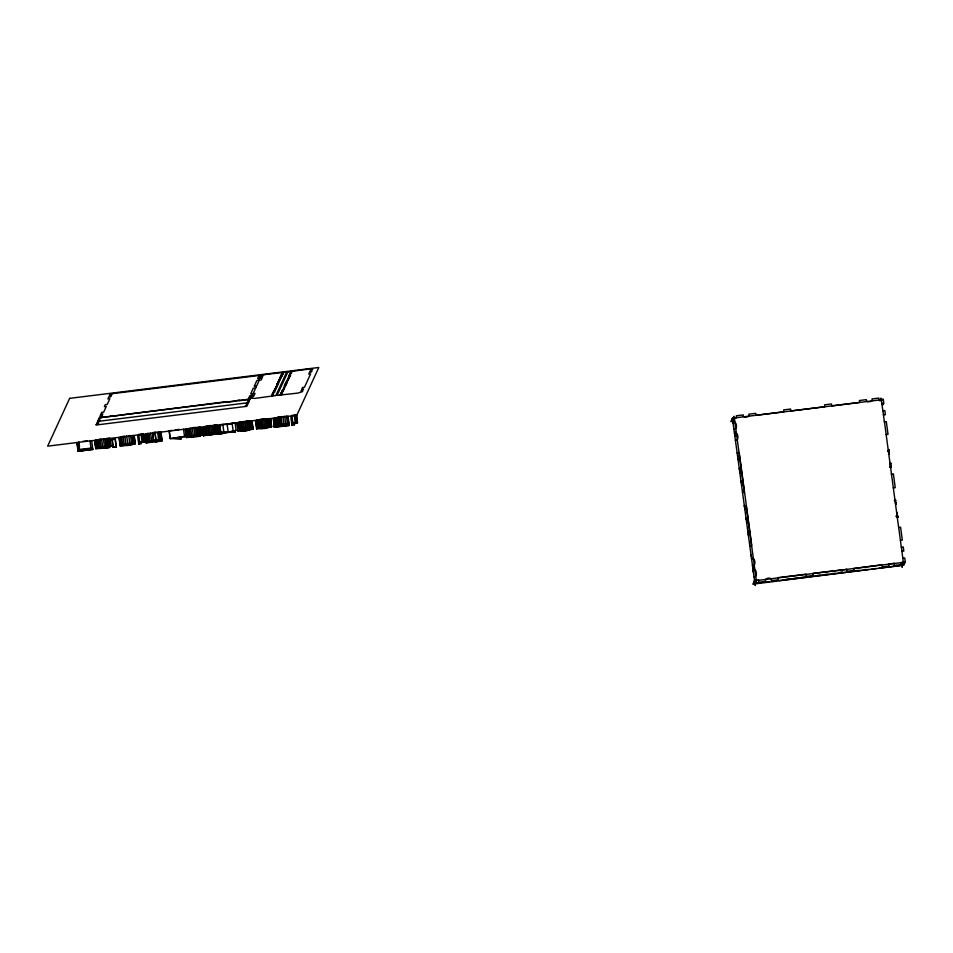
<?xml version="1.0" encoding="UTF-8"?>
<svg xmlns="http://www.w3.org/2000/svg" width="953" height="953" viewBox="0 0 953 953"><rect width="100%" height="100%" fill="white"/><g stroke="black" fill="none" stroke-linecap="round" stroke-linejoin="round"><path stroke-width="1.43" d="M882.692 403.965L882.728 405.049L882.037 403.584M895.594 503.946L895.975 502.541M738.468 459.834L738.301 458.56L738.444 459.918M740.255 472.7L740.028 471.247M748.748 535.503L748.439 534.145M751.798 559.363L751.619 557.993L751.786 558.696M888.351 450.257L888.446 451.174M888.804 451.555L888.78 449.602L888.625 450.304M888.732 453.306L888.863 454.14L888.792 453.294M889.197 453.187L889.042 452.556L889.03 453.664M889.447 454.45L888.97 453.807M890.34 462.729L890.507 464.254M890.626 466.982L890.924 465.481L890.793 467.041M895.32 499.539L895.558 501.373M895.606 503.899C896.392 501.933 895.737 506.079 895.939 502.41M896.952 513.846L897.321 512.476M897.226 516.109L897.762 517.503L897.917 516.8M897.238 514.048L897.083 512.738M897.357 514.441L897.202 512.774M903.682 563.58L903.587 562.77M904.052 563.533L903.98 562.02M904.052 564.116L903.92 562.234M746.378 519.397L746.413 517.765L746.544 519.909M746.402 519.337L746.211 518.015M754.776 581.616L754.871 580.496M740.052 469.555L739.564 468.09L739.683 469.817M741.41 480.955L741.589 481.61M741.744 484.041L742.006 485.649M748.427 532.227L748.308 532.906L748.2 530.821M748.01 530.773L748.331 532.441M748.57 531.309L747.974 531.035M733.286 421.762L733.512 423.549L733.25 421.417L733.357 422.667M746.842 522.339L746.675 521.184L746.961 522.959L746.664 520.826L746.985 522.506M882.621 403.548L882.323 404.477L882.061 403.607M890.173 463.42L890.197 464.087L890.114 463.17M895.153 500.194L895.153 500.801M903.623 563.08L904.23 563.759L903.92 562.52M889.899 467.304L889.745 466.231L889.625 466.827M740.1 472.724L739.897 471.604M746.795 522.506L746.807 521.47M751.774 559.34L751.655 558.649M882.252 404.179L882.538 403.846M890.698 463.623L890.281 463.17M897.083 513.464L897.214 512.75L897.107 513.405M888.482 451.091C888.41 449.423 889.387 452.854 888.649 449.613M889.054 451.651L889.03 451.055M890.352 462.586L890.781 464.218L890.602 462.872M890.9 465.493L891.043 466.744L890.793 465.505M895.058 499.98L895.367 500.849M734.62 431.59L734.787 432.972L734.644 431.578M741.267 481.336L741.708 483.088L741.303 480.979M896.618 516.991L896.368 515.99M741.672 483.088L741.374 481.182L741.303 481.896M888.958 450.733L888.851 449.995L889.03 451.341M888.935 451.543L888.684 450.852M889.042 454.093L889.113 452.758M890.638 464.23L890.162 463.539M890.602 463.992L890.721 463.384M890.995 465.898L891.186 467.22L891.126 466.386M895.141 500.206L895.641 501.207M895.343 499.991L895.57 500.801M895.498 500.551L895.463 499.717M895.689 503.458L896.154 504.101L895.665 503.029M897.118 513.846L897.011 512.964M897.833 517.288L897.428 516.026M79.504 449.828L78.622 441.894L79.504 449.828L90.344 449.018L77.979 451.174L92.798 449.459L91.726 441.251M110.393 416.318L115.944 415.627M110.429 416.413L99.41 417.414L101.626 416.568L102.09 415.579L100.136 415.818L100.41 415.222L102.364 414.984L102.817 413.983L100.875 414.221L101.721 412.375L103.663 412.137L106.295 406.431L104.353 406.669L105.271 404.68L107.212 404.441L109.833 398.735L107.892 398.973L108.749 397.115L110.691 396.877L111.144 395.888L109.202 396.126L109.476 395.531L111.418 395.292L111.882 394.292L109.94 394.53L110.214 393.934L261.122 375.232L258.906 376.078L258.442 377.066L260.395 376.828L258.168 377.662L257.715 378.663L259.657 378.424L258.799 380.271L256.857 380.521L254.237 386.227L256.178 385.977L255.261 387.978L253.236 388.228L250.687 393.923L252.64 393.672L251.783 395.531L249.841 395.769L249.388 396.758L251.33 396.519L251.056 397.115L249.102 397.365L248.65 398.354L250.591 398.116L250.317 398.711L245.85 399.891L238.905 400.748L239.203 400.093L233.342 401.439L226.409 402.297L226.707 401.642L122.889 414.769M115.98 415.722L122.925 414.865M112.085 439.69L115.313 438.999L116.206 446.933L113.121 447.314L112.085 439.69L115.313 438.999M113.121 447.314L112.228 439.381M138.661 434.449L137.708 436.522L138.745 444.134L141.127 443.836L141.926 442.121L144.308 441.68L143.272 434.056L138.661 434.449L139.698 442.073L138.745 444.134M143.272 434.056L144.165 441.978M160.592 439.643L159.556 432.019L160.7 432.054L161.986 440.965L155.113 441.847L162.022 439.869L155.935 440.036L154.958 432.305L152.516 432.722L153.552 440.334L149.99 440.882L148.966 433.27L146.357 433.758L147.381 441.382L153.409 440.643L150.121 441.608M155.935 440.036L154.958 432.305M153.552 440.334L152.575 432.591M172.136 430.303L169.098 430.97L170.134 438.594L181.463 438.845L172.898 438.249L184.715 436.486L170.134 438.594M183.548 429.184L184.572 436.808M274.333 427.337L273.451 419.403L274.333 427.337L288.962 425.526L288.211 420.273M291.868 415.472L290.915 417.533L291.94 425.157L294.334 424.859L295.12 423.132L297.503 422.691L296.478 415.079L291.868 415.472L292.893 423.084L291.94 425.157M296.478 415.079L297.372 422.989M731.952 419.201L731.332 420.535L733.286 420.297L733.024 418.355L732.714 419.034M733.631 417.033L733.941 416.354L734.203 418.284L732.261 418.534L736.574 417.7L736.312 415.758L743.257 414.9C741.934 418.391 751.369 417.223 748.808 414.21L755.753 413.352L756.015 415.282L783.938 411.827L783.676 409.897L790.621 409.04L790.871 410.969L824.762 406.764L824.583 404.822L831.528 403.965L831.79 405.895M732.821 421.286L733.286 420.297M733.893 418.963L734.346 417.974L744.412 492.356L742.458 492.594M831.707 405.907L859.63 402.452L859.451 400.51L866.396 399.641C865.038 403.155 874.318 401.975 871.947 398.962L878.892 398.092L879.154 400.022M754.812 583.903L756.337 580.591L746.27 506.15L744.329 506.388M757.123 582.891L761.59 582.748M879.071 400.034L883.36 399.247L883.086 399.843M879.655 400.832L879.964 400.153M880.572 398.83L880.882 398.151L881.144 400.081M880.834 400.76L881.287 399.76L882.871 410.791L884.813 410.54L885.373 414.686L883.431 414.924M882.907 410.517L884.36 421.822L886.302 421.583L888.029 434.377L886.087 434.616M884.408 421.56L898.643 527.45L900.585 527.212L902.324 540.053L900.382 540.303M846.752 569.382L812.992 573.301L813.123 575.517L806.178 576.374L806.047 574.171L778.136 577.625L778.267 579.829L771.322 580.699C772.919 576.613 763.484 577.78 765.759 581.378L758.814 582.247L758.683 580.032L754.526 580.544L754.24 581.151L756.194 580.901L756.456 582.843L756.134 583.51L755.884 581.58L753.93 581.818L753.323 583.153L755.264 582.914L755.217 585.523L732.404 418.212L883.324 399.51L883.884 403.643L882.037 403.881M853.697 568.524L881.739 564.784L881.954 566.987L888.899 566.13L888.637 564.188M898.679 527.176L901.312 547.201L903.253 546.951L903.813 551.096L901.872 551.334M888.553 564.2L894.236 563.235L894.45 565.439L901.395 564.581L901.133 562.639M901.359 546.927L902.801 558.232L904.742 557.993L905.302 562.127L754.395 580.83M902.848 557.958L903.277 562.377L901.752 565.701M901.05 562.651L905.35 561.865L903.134 562.699L903.075 565.308L902.825 563.378L904.766 563.14L904.159 564.462L902.205 564.7L902.157 567.309L901.895 565.379L903.837 565.141L752.87 584.141L754.955 583.581M901.407 565.022L901.216 564.545M747.986 531.464L748.2 532.536L748.629 532.012M741.589 482.897L741.255 481.384L741.386 482.456M748.522 534.049L748.558 535.431L748.581 533.823M754.883 580.985C754.895 582.819 754.573 580.222 755.288 581.318M135.112 443.848L134.266 443.145L127.75 443.526L121.245 444.682L132.991 443.836L120.138 445.837L128.452 445.432L135.112 443.848L134.135 435.688L128.762 435.676L129.787 443.3M95.729 448.72L94.645 440.894L97.254 439.833L98.29 447.457L95.729 448.72L106.819 448.041L109.798 447.422L98.159 448.208L111.013 446.254L109.94 438.499L106.26 438.487L107.284 446.111L111.013 446.254M186.371 437.487L185.299 429.66L189.182 428.326L190.207 435.938L186.371 437.487L200.452 436.2L188.813 436.974L201.667 435.021L200.583 427.266L199.022 427.123L200.059 434.747L201.667 435.021M253.129 428.993L244.528 429.076L238.047 431.054L246.589 430.78L253.129 428.993L252.045 421.178L245.016 421.25L246.303 430.53C226.242 432.007 261.587 426.194 247.292 430.375L246.946 427.826M260.348 427.266L259.311 419.642L263.564 418.951L264.589 426.575L256.583 428.755L265.137 428.481L271.665 426.694L270.592 418.879L267.626 418.605L268.651 426.229L271.665 426.694M238.047 431.054L236.975 423.239L237.726 422.775L242.086 421.691L243.11 429.303M256.583 428.755L255.511 420.94L258.108 419.916L259.145 427.54M275.357 425.86L274.321 418.236L279.694 416.961L280.718 424.585L275.357 425.86L286.281 425.562L274.476 427.027M161.986 440.965L146.309 442.859L144.975 435.009L146.893 434.377L147.227 436.915M77.979 451.174L77.086 443.264L79.028 442.704L79.54 446.516M120.185 445.968L119.113 438.213L120.328 437.713M204.657 434.544L203.632 426.92L204.776 426.467L205.8 434.08L204.657 434.544L207.004 434.651L203.299 435.724L218.428 433.841L217.582 426.074L216.807 425.884M217.582 426.074L216.962 426.396M216.796 425.431L213.424 425.205L214.449 432.817L217.725 432.698L215.307 433.627L218.618 433.698M288.783 378.841L288.151 378.972M282.219 393.255L280.885 393.398L281.504 393.41M278.633 381.355L279.503 381.319L278.419 381.391M276.06 388.598L275.179 388.574M746.58 519.445L746.235 518.182M291.094 371.741L292.142 371.587M287.592 378.996L288.914 378.758M285.185 386.108L284.244 386.144L285.423 386.048M203.299 435.724L202.203 427.98L204.43 427.301M282.886 374.231L281.564 374.446M272.784 395.65L271.962 395.626M149.752 441.978L148.573 442.335L153.016 441.489L146.047 442.764M271.748 395.674L272.582 395.709M281.04 393.327L281.969 393.339M108.821 439.119L109.94 438.499M289.093 423.882L283.982 424.192L282.946 416.568L288.068 416.258L289.093 423.882L277.954 425.514L288.962 425.526M219.798 434.091L226.576 432.412L220.822 432.305L219.798 424.693L227.148 424.407L235.117 422.787L236.141 430.411L229.602 432.043L235.558 432.138L227.993 432.424L219.798 434.091L218.773 426.467L220.774 426.229M220.822 432.305L228.184 432.019L236.141 430.411M291.201 371.587L291.404 371.73M228.565 424.419L231.186 423.763M205.8 434.08L214.449 432.817M739.719 468.745L739.599 469.341L739.599 468.161M741.458 482.051L741.839 481.503L741.315 482.075M746.39 518.408L746.675 518.944M755.026 581.568L754.633 580.782M98.29 447.457L107.284 446.111M147.381 441.382L148.573 441.144L147.536 433.52M125.856 443.776L124.819 436.164L123.104 436.438L121.567 436.736L122.603 444.36M102.638 446.659L101.602 439.035L99.982 439.285L98.528 439.559L99.565 447.171M190.207 435.938L193.28 435.426L192.256 427.802L194.043 427.563L195.568 427.385L196.592 435.009L200.059 434.747M281.921 374.279L282.743 374.207M275.238 388.562L276.191 388.502M211.649 433.139L210.613 425.514L207.754 425.908L206.587 426.098L207.611 433.71M284.054 387.823C282.064 388.359 286.091 387.466 284.065 388.014M283.291 389.706C281.302 390.253 285.34 389.36 283.315 389.896M280.432 377.579C278.467 378.031 282.505 377.269 280.456 377.757M279.682 379.473C277.645 379.973 281.754 379.139 279.705 379.651M277.156 385.072C274.988 385.572 279.241 384.762 277.061 385.262M268.651 426.229L258.978 428.409L264.839 428.231L269.258 426.992L265.53 426.753M196.592 435.009L189.671 436.462L199.248 435.283L195.139 435.461M280.718 424.585L283.982 424.192M97.635 421.429L248.483 402.69M82.875 441.37L87.128 440.834M175.018 429.946L179.355 429.41M79.647 449.506L90.988 448.101L92.751 448.875L80.374 450.745L80.969 450.888L92.798 449.459M139.698 442.073L144.308 441.68M153.612 440.215L155.994 439.917M292.893 423.084L297.503 422.691M113.264 447.005L116.349 446.623M732.964 420.964L730.88 421.524L733.81 421.166M732.964 422.346C736.633 419.582 738.098 430.434 733.893 429.243M734.453 433.389C738.134 430.625 739.599 441.465 735.394 440.286M737.122 453.08L739.194 452.556L751.738 545.39L749.666 545.902M891.353 474.141L893.378 473.891L895.236 487.686L893.211 487.936M751.405 558.756C755.074 555.992 756.551 566.844 752.346 565.653M752.906 569.799C756.575 567.035 758.04 577.875 753.835 576.696M839.486 572.562L842.416 572.205M763.258 582.14L766.2 581.783M786.523 579.245L789.715 578.864M793.873 578.328L797.065 577.959M801.211 577.423L804.403 577.041M817.388 575.421L820.319 575.052M824.726 574.504L827.919 574.135M832.076 573.599L835.269 573.218M839.426 572.682L842.619 572.312M855.591 570.68L858.784 570.311M863.192 569.763L866.134 569.394M886.457 566.856L889.649 566.487M893.807 565.951L896.987 565.57M764.532 582.39L768.94 581.842M771.882 581.473L776.29 580.937M779.232 580.568L807.155 577.113M810.086 576.744L861.524 570.37M864.466 570.001L868.874 569.453M871.816 569.096L876.224 568.548M879.166 568.179L899.739 565.629M887.553 451.317L887.708 450.519M895.606 503.637L895.486 502.993L896.082 503.482M896.13 516.157L896.773 517.002L896.642 516.407M903.087 563.688L902.598 563.676M277.954 383.201C280.015 383.154 275.965 383.44 277.978 383.392M284.304 387.383C286.269 387.347 282.243 387.609 284.208 387.585M154.91 432.412L157.614 432.138L158.651 439.762M276.179 387.073C278.157 387.037 274.119 387.299 276.096 387.275M897.643 516.466L897.774 515.74M203.99 428.183L202.203 427.98M754.895 580.496L755.002 581.723M120.662 438.487L119.113 438.213M146.357 433.758L147.703 433.806M77.789 443.693L76.895 443.431M275.119 418.462L274.321 418.236M185.299 429.66L186.359 430.101M237.952 423.68L236.975 423.239M287.21 417.521L287.925 417.902M733.333 422.477L733.286 421.941M882.347 404.465L882.549 403.322M890.495 466.446L891.186 467.22M895.379 500.825L895.26 499.98M894.39 500.099L894.605 500.944M890.96 467.446L891.174 466.946M896.07 504.28L895.868 502.576M270.592 418.879L271.426 426.92M746.771 521.041L746.664 521.744M748.105 530.988L748.236 531.691M753.382 572.038L753.263 570.823L753.466 571.967M739.647 469.567L739.552 468.495L739.85 470.008M754.883 580.925L754.8 581.723M890.829 466.744L891.031 467.637L890.936 466.446M889.256 454.057L889.161 453.223M897.75 516.86L897.643 516.026M741.684 481.587L741.791 482.444M748.415 531.381L748.522 532.239M755.133 581.116L755.252 581.961M853.781 568.512L854.043 570.442L847.098 571.3L846.836 569.37M295.275 415.151L296.3 422.775M294.227 415.174L295.263 422.798M293.989 422.322L294.334 424.859M288.318 422.691L288.664 425.229M286.448 416.306L287.484 423.93M284.744 416.413L285.781 424.037M281.052 416.783L282.088 424.407M278.455 417.152L279.479 424.764M277.335 417.343L278.359 424.967M276.334 417.545L277.359 425.157M275.5 417.736L276.537 425.36M275.631 422.274L275.977 424.812M274.893 417.914L275.917 425.538M274.5 418.081L275.5 426.015M270.259 418.736L271.283 426.36M269.628 418.641L270.664 426.265M268.71 418.605L269.747 426.217M266.399 418.677L267.436 426.289M265.053 418.784L266.078 426.408M263.421 425.836L263.767 428.373M262.039 419.153L263.076 426.777M262.349 425.955L262.694 428.493M260.634 419.391L261.658 427.004M261.396 426.039L261.741 428.576M257.048 420.202L258.084 427.826M256.262 420.476L257.298 428.088M255.749 420.714L256.917 428.898M252.033 422.87L252.89 429.219M251.711 421.035L252.748 428.659M252.033 426.92L252.378 429.469M251.092 420.94L252.116 428.564M250.174 420.904L251.199 428.516M249.078 420.904L250.115 428.528M247.863 420.976L248.888 428.588M246.505 421.083L247.53 428.707M244.873 428.135L245.219 430.673M243.503 421.452L244.528 429.076M240.775 421.941L241.8 429.553M239.572 422.215L240.597 429.839M238.512 422.501L239.537 430.125M237.726 422.775L238.75 430.387M237.214 423.013L238.369 431.197M232.115 423.168L233.14 430.78M227.148 424.407L228.184 432.019M222.799 424.323L223.836 431.935M217.427 425.943L218.428 433.841M216.974 425.145L218.046 432.888M216.688 425.074L217.844 433.508M216.2 425.05L217.296 433.222M215.473 425.062L216.498 432.674M214.544 425.109L215.569 432.733M212.114 425.336L213.15 432.96M209.1 425.705L210.136 433.329M207.754 425.908L208.79 433.52M205.586 426.277L206.61 433.901M205.109 432.388L205.455 434.925M204.18 426.634L205.181 434.723M203.799 426.777L204.752 434.663M203.263 427.563L204.287 435.187M202.512 427.79L203.608 435.795M200.309 427.17L201.488 435.164M200.595 431.518L201.107 435.33M199.785 427.123L200.809 434.747M198.057 427.17L199.082 434.782M196.902 427.254L197.938 434.878M194.043 427.563L195.079 435.187M190.636 428.052L191.66 435.676M187.908 428.6L188.932 436.224M186.848 428.886L187.872 436.498M186.061 429.148L187.086 436.772M185.692 430.017L186.728 437.63M185.537 429.41L186.574 437.034M169.241 430.661L170.277 438.285M160.95 432.126L162.022 439.869M160.664 433.782L161.009 436.319M160.235 432.019L161.26 439.631M158.686 432.054L159.711 439.678M150.622 432.996L151.646 440.62M147.572 439.452L147.918 441.989M146.095 434.556L147.131 442.168M145.94 436.545L146.274 439.083M145.511 434.711L146.548 442.335M145.142 434.866L146.309 442.859M142.068 434.139L143.105 441.751M141.032 434.163L142.057 441.775M134.135 435.688L135.35 443.598M133.777 435.592L134.802 443.205M133.241 435.521L134.266 443.145M132.014 435.485L133.051 443.109M130.525 435.533L131.562 443.157M126.725 435.902L127.75 443.526M123.104 436.438L124.14 444.062M120.221 437.058L121.353 445.337M119.697 437.904L120.721 445.516M119.292 438.07L120.459 446.064M115.17 439.309L116.206 446.933M109.655 438.404L110.846 446.397M110.119 444.027L110.453 446.564M109.13 438.356L110.167 445.98M108.38 438.356L109.404 445.98M107.403 438.404L108.439 446.016M104.925 438.618L105.95 446.242M103.4 438.797L104.425 446.421M99.982 439.285L101.018 446.909M96.193 440.119L97.23 447.731M95.407 440.381L96.444 448.005M95.05 441.251L95.741 446.326M94.895 440.643L95.919 448.267M89.963 440.489L90.988 448.101M78.146 442.907L79.182 450.531M77.503 443.097L78.527 450.721M77.086 443.264L78.277 451.269M888.541 450.292L888.649 451.126M735.192 435.307C734.811 433.234 735.442 437.32 735.061 435.259M739.897 468.995L739.969 469.793M733.488 422.882L733.286 422.06M753.12 568.607C752.727 566.451 753.358 570.585 752.977 568.441M739.588 468.65L739.79 469.484M744.877 508.235L745.067 509.521L744.889 508.175M737.86 455.57L738.027 456.904L737.896 455.57M744.472 505.197L744.65 506.531L744.543 505.281M751.214 555.027L751.393 556.361L751.262 555.015M69.652 398.354L47.65 446.159L296.812 415.282L318.802 367.477L69.652 398.354M96.253 424.43L95.979 425.026L246.815 406.335L247.089 405.74L245.147 405.978L247.399 405.061L248.006 403.738L246.065 403.977L248.316 403.059L248.638 402.38L246.684 402.619L248.947 401.701L249.555 400.367L247.613 400.617L247.923 399.938L250.139 399.093L99.315 417.783L99.041 418.379L100.982 418.141L98.731 419.058L98.111 420.392L100.065 420.142L97.802 421.059L97.492 421.75L99.434 421.5L97.182 422.429L96.575 423.751L98.516 423.513L98.207 424.18L96.253 424.43M155.804 440.334L159.532 440.131L155.804 440.334M251.521 397.056L251.068 398.056L254.832 398.414L275.87 395.543L286.674 372.063L265.887 374.386L261.325 375.768L260.86 376.769L262.802 376.53L260.586 377.364L260.133 378.365L262.075 378.127L261.217 379.973L259.276 380.223L253.105 393.625L255.047 393.375L254.201 395.221L252.259 395.471L251.795 396.46L253.748 396.222L251.521 397.056M287.877 371.92L277.073 395.4L297.86 393.089L302.423 391.695L302.887 390.694L300.945 390.933L303.614 389.098L301.672 389.348L302.53 387.49L304.472 387.252L310.642 373.85L308.701 374.088L309.546 372.242L311.488 372.004L311.953 371.003L309.999 371.241L312.679 369.407L308.915 369.049L287.877 371.92M290.034 373.54L291.404 373.373L290.034 373.54M289.045 375.458L290.415 375.291L289.045 375.458M288.461 376.995L289.831 376.828L288.461 376.995M286.746 380.807L288.104 380.64L286.805 380.771M285.745 382.641L287.103 382.475L285.745 382.641M285.102 384.25L286.472 384.083L285.173 384.214M281.814 391.433L283.184 391.266L281.885 391.409M280.587 376.161L281.957 376.018L280.587 376.161M276.644 384.798L278.002 384.643L276.704 384.762M275.667 386.799L277.025 386.656L275.667 386.799M273.916 390.444L275.286 390.289L273.987 390.42M273.332 391.981L274.702 391.826L273.392 391.957M272.344 393.899L273.714 393.756L272.415 393.875M108.606 446.516L99.017 447.696L108.606 446.516M290.248 373.099L291.606 372.945L290.248 373.099M289.259 375.017L290.617 374.863L289.343 374.982M288.676 376.542L290.034 376.399L288.759 376.518M287.818 378.412L289.164 378.258L287.889 378.377M286.948 380.366L288.306 380.211L286.948 380.366M285.96 382.201L287.306 382.058L285.96 382.201M285.316 383.809L286.674 383.654L285.316 383.809M284.459 385.667L285.805 385.512L284.459 385.667M282.85 389.432L284.197 389.277L282.85 389.432M282.028 390.992L283.375 390.837L282.028 390.992M281.159 392.85L282.517 392.707L281.159 392.85M280.301 394.804L281.659 394.661L280.301 394.804M122.687 445.456L132.145 444.36L122.687 445.456M282.148 372.945L283.506 372.814L282.148 372.945M281.266 374.732L282.624 374.6L281.266 374.732M280.408 376.59L281.754 376.459L280.408 376.59M279.586 378.162L280.944 378.019L279.586 378.162M278.836 380.044L280.182 379.913L278.907 380.021M277.978 381.927L279.336 381.796L278.062 381.903M277.109 383.785L278.467 383.654L277.109 383.785M274.595 389.015L275.953 388.884L274.595 389.015M273.725 390.873L275.083 390.73L273.725 390.873M273.142 392.41L274.5 392.267L273.142 392.41M272.153 394.328L273.511 394.197L272.236 394.292M207.146 434.175L215.664 433.186L207.146 434.175M205.848 435.176L216.14 433.972L205.848 435.176"/></g></svg>
